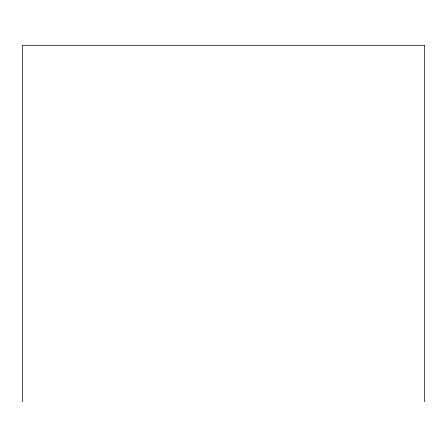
<?xml version="1.0" encoding="UTF-8"?>
<svg xmlns="http://www.w3.org/2000/svg" width="447" height="447" viewBox="0 0 447 447"><rect width="100%" height="100%" fill="white"/><g stroke="black" fill="none" stroke-linecap="round" stroke-linejoin="round"><path stroke-width="0.67" d="M424.65 401.697L424.65 45.303L22.35 45.303L22.35 401.697"/></g></svg>
